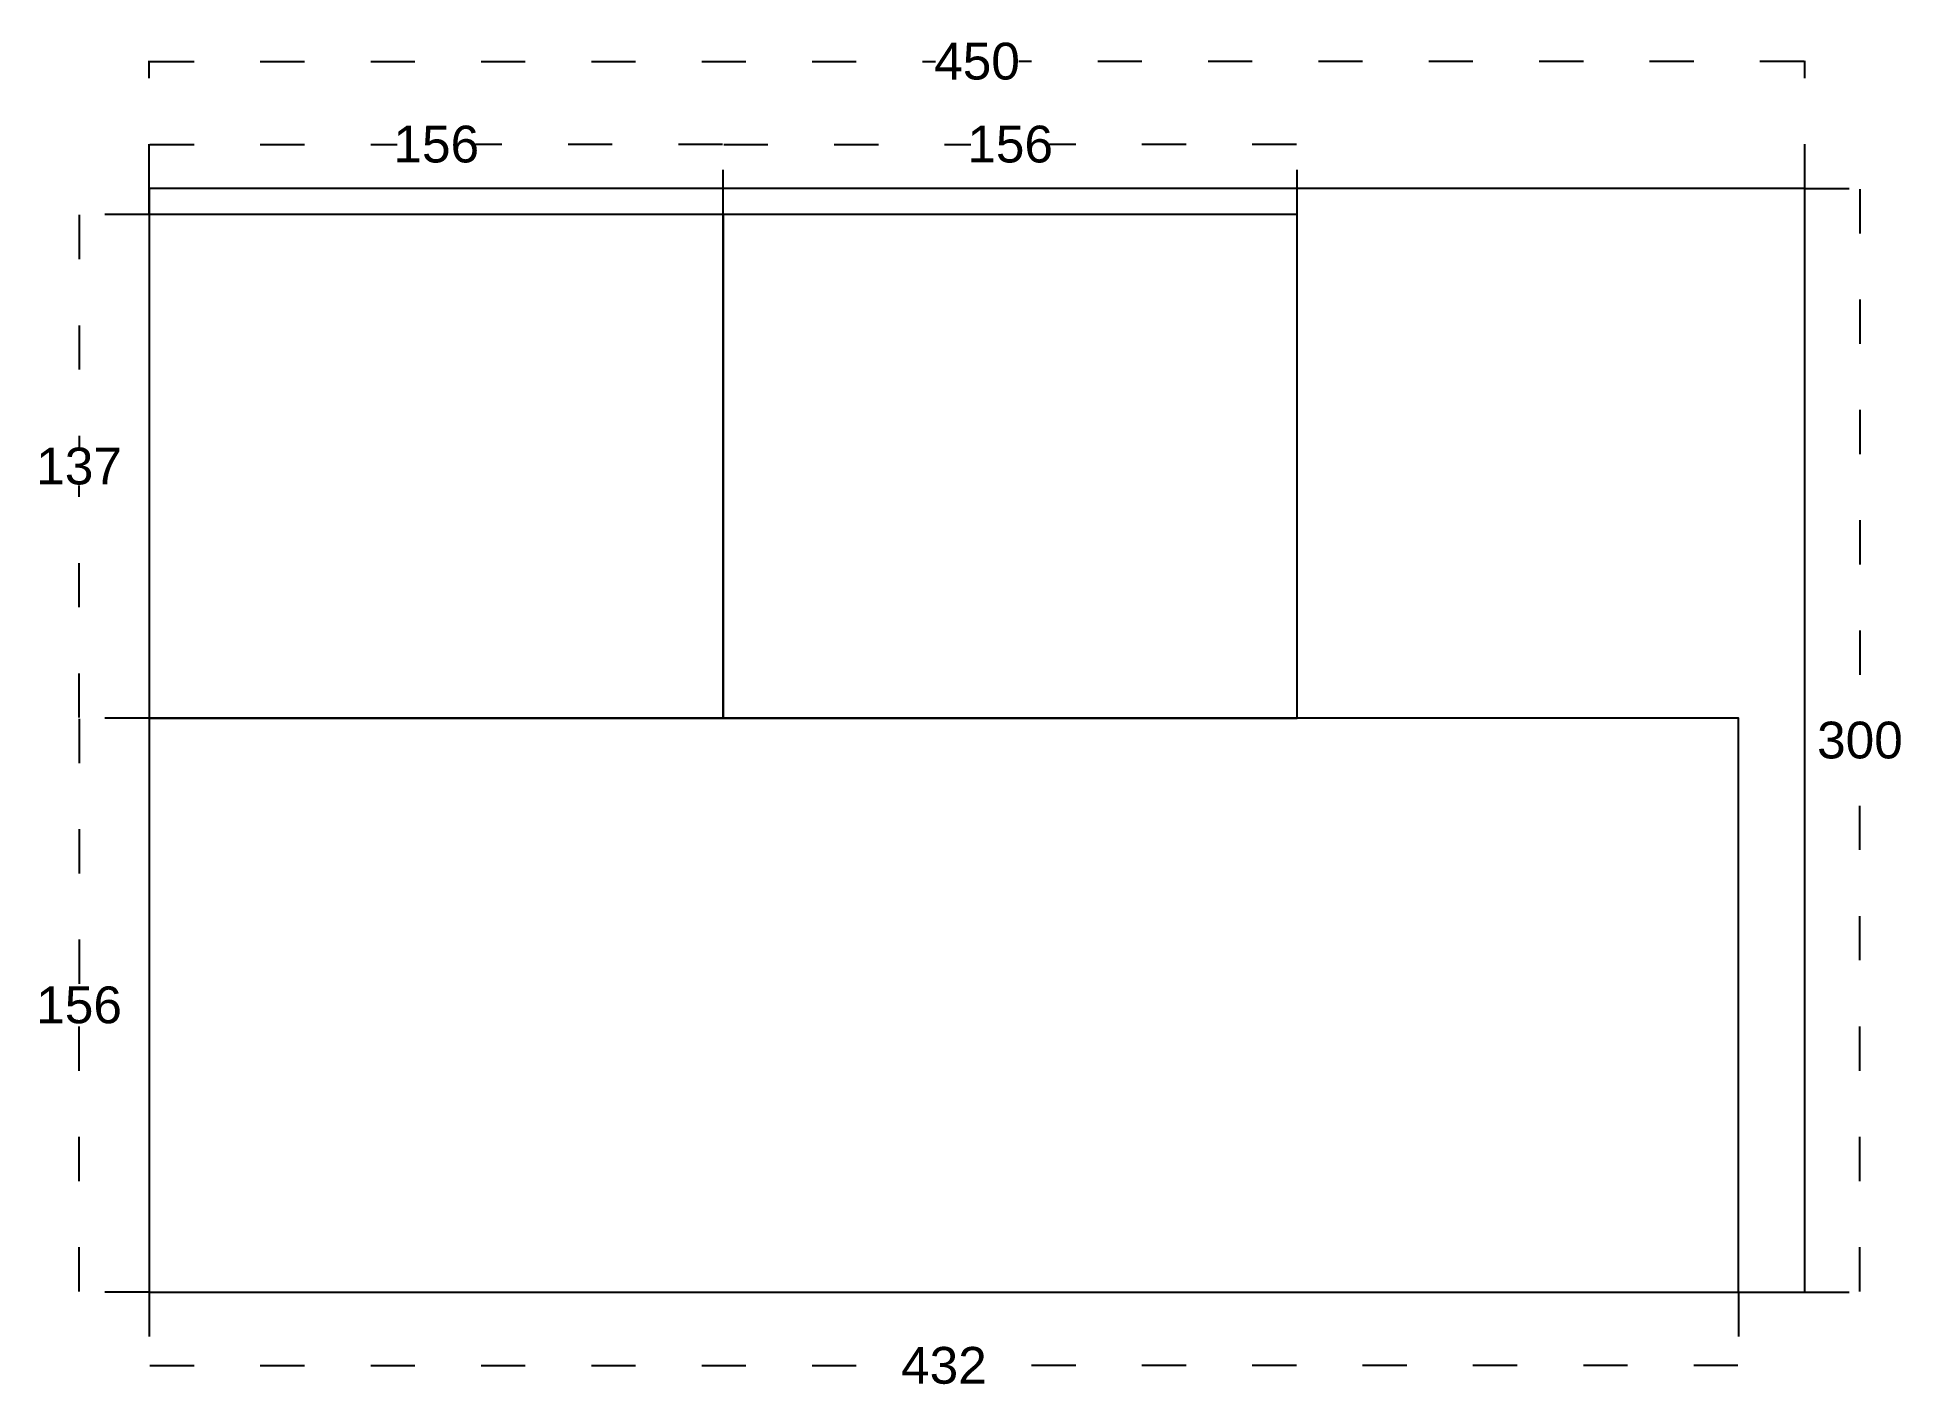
# Model space of a CAD drawing. Header units: millimetres. Extents: x -30 to 476, y -27 to 341.
import ezdxf

# ---------------------------------------------------------------- set-up
doc = ezdxf.new("R2010")
doc.units = ezdxf.units.MM
doc.linetypes.add('ACAD_ISO03W100', pattern=[30, 12, -18])
for name, color, linetype in [('1 Base', 7, 'Continuous'), ('2 Cut', 3, 'Continuous'), ('5 Ano', 7, 'ACAD_ISO03W100')]:
    doc.layers.add(name, color=color, linetype=linetype)
doc.styles.get("Standard").update_dxf_attribs({"font": 'arial.ttf'})
doc.dimstyles.new('Copy of Standard', dxfattribs={"dimtxt": 10, "dimasz": 0.18, "dimexe": 0.18, "dimexo": 0.0625, "dimgap": 0.09, "dimtad": 0, "dimtih": 1, "dimtoh": 1, "dimdec": 0, "dimzin": 0, "dimdsep": 46, "dimtxsty": 'Standard', "dimcen": 0.09, "dimadec": 0, "dimazin": 0, "dimtfac": 1, "dimtdec": 0, "dimtofl": 0, "dimtmove": 0, "dimatfit": 3, "dimfxl": 1, "dimtolj": 1, "dimtzin": 0, "dimarcsym": 0})

# ---------------------------------------------------------------- blocks, each defined once
blk = doc.blocks.new('*D9')
at = {"layer": '5 Ano', "color": 0, "lineweight": -2, "transparency": 16777216}
for p, q in [((450.06, 300), (465.18, 300)), ((465, 299.82), (465, 155.2)), ((465, 0.18), (465, 144.8)), ((450.06, 0), (465.18, 0))]:
    blk.add_line(p, q, dxfattribs=at)
at = {"layer": '5 Ano', "color": 0, "transparency": 16777216}
for points in [[(464.97, 299.82), (465.03, 299.82), (465, 300)], [(464.97, 0.18), (465.03, 0.18), (465, 0)]]:
    blk.add_solid(points, dxfattribs=at)
at = {"layer": 'Defpoints', "color": 0, "transparency": 16777216}
for p in [(450, 300), (450, 0), (465, 0)]:
    blk.add_point(p, dxfattribs=at)
at = {"layer": '5 Ano', "color": 0, "transparency": 16777216, "insert": (465, 150), "char_height": 10, "attachment_point": 5}
blk.add_mtext('\\A1;300', dxfattribs=at)
blk = doc.blocks.new('*D13')
at = {"layer": '5 Ano', "color": 0, "lineweight": -2, "transparency": 16777216}
for p, q in [((0, -0.06), (0, -20.18)), ((432, -0.06), (432, -20.18)), ((0.18, -20), (204.71, -20)), ((431.82, -20), (227.29, -20))]:
    blk.add_line(p, q, dxfattribs=at)
at = {"layer": '5 Ano', "color": 0, "transparency": 16777216}
for points in [[(0.18, -19.97), (0.18, -20.03), (0, -20)], [(431.82, -19.97), (431.82, -20.03), (432, -20)]]:
    blk.add_solid(points, dxfattribs=at)
at = {"layer": 'Defpoints', "color": 0, "transparency": 16777216}
for p in [(0, 0), (432, 0), (432, -20)]:
    blk.add_point(p, dxfattribs=at)
at = {"layer": '5 Ano', "color": 0, "transparency": 16777216, "insert": (216, -20), "char_height": 10, "attachment_point": 5}
blk.add_mtext('\\A1;432', dxfattribs=at)
blk = doc.blocks.new('*D14')
at = {"layer": '5 Ano', "color": 0, "lineweight": -2, "transparency": 16777216}
for p, q in [((-0.06, 156), (-19.27, 156)), ((-19.09, 155.82), (-19.09, 83.2)), ((-19.09, 0.18), (-19.09, 72.8)), ((-0.06, 0), (-19.27, 0))]:
    blk.add_line(p, q, dxfattribs=at)
at = {"layer": '5 Ano', "color": 0, "transparency": 16777216}
for points in [[(-19.12, 155.82), (-19.06, 155.82), (-19.09, 156)], [(-19.12, 0.18), (-19.06, 0.18), (-19.09, 0)]]:
    blk.add_solid(points, dxfattribs=at)
at = {"layer": 'Defpoints', "color": 0, "transparency": 16777216}
for p in [(-19.09, 156), (0, 156), (0, 0)]:
    blk.add_point(p, dxfattribs=at)
at = {"layer": '5 Ano', "color": 0, "transparency": 16777216, "insert": (-19.09, 78), "char_height": 10, "attachment_point": 5}
blk.add_mtext('\\A1;156', dxfattribs=at)
blk = doc.blocks.new('*D15')
at = {"layer": '5 Ano', "color": 0, "lineweight": -2, "transparency": 16777216}
for p, q in [((-0.06, 293), (-19.27, 293)), ((-19.09, 292.82), (-19.09, 229.7)), ((-19.09, 156.18), (-19.09, 219.3)), ((-0.06, 156), (-19.27, 156))]:
    blk.add_line(p, q, dxfattribs=at)
at = {"layer": '5 Ano', "color": 0, "transparency": 16777216}
for points in [[(-19.12, 292.82), (-19.06, 292.82), (-19.09, 293)], [(-19.12, 156.18), (-19.06, 156.18), (-19.09, 156)]]:
    blk.add_solid(points, dxfattribs=at)
at = {"layer": 'Defpoints', "color": 0, "transparency": 16777216}
for p in [(-19.09, 293), (0, 293), (0, 156)]:
    blk.add_point(p, dxfattribs=at)
at = {"layer": '5 Ano', "color": 0, "transparency": 16777216, "insert": (-19.09, 224.5), "char_height": 10, "attachment_point": 5}
blk.add_mtext('\\A1;137', dxfattribs=at)
blk = doc.blocks.new('*D16')
at = {"layer": '5 Ano', "color": 0, "lineweight": -2, "transparency": 16777216}
for p, q in [((0, 293.06), (0, 312.21)), ((0.18, 312.03), (67.34, 312.03)), ((155.82, 312.03), (88.66, 312.03)), ((156, 293.06), (156, 312.21))]:
    blk.add_line(p, q, dxfattribs=at)
at = {"layer": '5 Ano', "color": 0, "transparency": 16777216}
for points in [[(0.18, 312.06), (0.18, 312), (0, 312.03)], [(155.82, 312.06), (155.82, 312), (156, 312.03)]]:
    blk.add_solid(points, dxfattribs=at)
at = {"layer": 'Defpoints', "color": 0, "transparency": 16777216}
for p in [(156, 312.03), (0, 293), (156, 293)]:
    blk.add_point(p, dxfattribs=at)
at = {"layer": '5 Ano', "color": 0, "transparency": 16777216, "insert": (78, 312.03), "char_height": 10, "attachment_point": 5}
blk.add_mtext('\\A1;156', dxfattribs=at)
blk = doc.blocks.new('*D17')
at = {"layer": '5 Ano', "color": 0, "lineweight": -2, "transparency": 16777216}
for p, q in [((156, 293.06), (156, 312.21)), ((156.18, 312.03), (223.34, 312.03)), ((311.82, 312.03), (244.66, 312.03)), ((312, 293.06), (312, 312.21))]:
    blk.add_line(p, q, dxfattribs=at)
at = {"layer": '5 Ano', "color": 0, "transparency": 16777216}
for points in [[(156.18, 312.06), (156.18, 312), (156, 312.03)], [(311.82, 312.06), (311.82, 312), (312, 312.03)]]:
    blk.add_solid(points, dxfattribs=at)
at = {"layer": 'Defpoints', "color": 0, "transparency": 16777216}
for p in [(312, 312.03), (156, 293), (312, 293)]:
    blk.add_point(p, dxfattribs=at)
at = {"layer": '5 Ano', "color": 0, "transparency": 16777216, "insert": (234, 312.03), "char_height": 10, "attachment_point": 5}
blk.add_mtext('\\A1;156', dxfattribs=at)
blk = doc.blocks.new('*D18')
at = {"layer": '5 Ano', "color": 0, "lineweight": -2, "transparency": 16777216}
for p, q in [((0, 300.06), (0, 334.76)), ((0.18, 334.58), (213.68, 334.58)), ((449.82, 334.58), (236.32, 334.58)), ((450, 300.06), (450, 334.76))]:
    blk.add_line(p, q, dxfattribs=at)
at = {"layer": '5 Ano', "color": 0, "transparency": 16777216}
for points in [[(0.18, 334.61), (0.18, 334.55), (0, 334.58)], [(449.82, 334.61), (449.82, 334.55), (450, 334.58)]]:
    blk.add_solid(points, dxfattribs=at)
at = {"layer": 'Defpoints', "color": 0, "transparency": 16777216}
for p in [(450, 334.58), (0, 300), (450, 300)]:
    blk.add_point(p, dxfattribs=at)
at = {"layer": '5 Ano', "color": 0, "transparency": 16777216, "insert": (225, 334.58), "char_height": 10, "attachment_point": 5}
blk.add_mtext('\\A1;450', dxfattribs=at)

msp = doc.modelspace()

# ---------------------------------------------------------------- linework, layer by layer
at = {"layer": '1 Base'}
msp.add_lwpolyline([(0, 0), (450, 0), (450, 300), (0, 300)], close=True, dxfattribs=at)
at = {"layer": '2 Cut'}
for points in [[(0, 156), (156, 156), (156, 293), (0, 293)], [(156, 156), (312, 156), (312, 293), (156, 293)], [(0, 0), (432, 0), (432, 156), (0, 156)]]:
    msp.add_lwpolyline(points, close=True, dxfattribs=at)

# ---------------------------------------------------------------- dimensions: what is measured, and where the dimension line sits
at = {"layer": '5 Ano'}
for base, p1, p2, picture, middle in [((450, 334.58), (0, 300), (450, 300), '*D18', (225, 334.58)), ((156, 312.03), (0, 293), (156, 293), '*D16', (78, 312.03)), ((432, -20), (0, 0), (432, 0), '*D13', (216, -20))]:
    dim = msp.add_linear_dim(base=base, p1=p1, p2=p2, dimstyle='Copy of Standard', dxfattribs=at)
    dim.commit()
    dim.dimension.update_dxf_attribs({"geometry": picture, "text_midpoint": middle})
dim = msp.add_linear_dim(base=(312, 312.03), p1=(156, 293), p2=(312, 293), dimstyle='Copy of Standard', override={"dimtmove": 1}, dxfattribs=at)
dim.commit()
dim.dimension.update_dxf_attribs({"geometry": '*D17', "text_midpoint": (234, 312.03)})
for base, p1, p2, picture, middle in [((465, 0), (450, 300), (450, 0), '*D9', (465, 150)), ((-19.09, 156), (0, 0), (0, 156), '*D14', (-19.09, 78))]:
    dim = msp.add_linear_dim(base=base, p1=p1, p2=p2, angle=90, dimstyle='Copy of Standard', dxfattribs=at)
    dim.commit()
    dim.dimension.update_dxf_attribs({"geometry": picture, "text_midpoint": middle})
dim = msp.add_linear_dim(base=(-19.09, 293), p1=(0, 156), p2=(0, 293), angle=90, dimstyle='Copy of Standard', override={"dimtmove": 1}, dxfattribs=at)
dim.commit()
dim.dimension.update_dxf_attribs({"geometry": '*D15', "text_midpoint": (-19.09, 224.5)})

doc.saveas('drawing.dxf')
